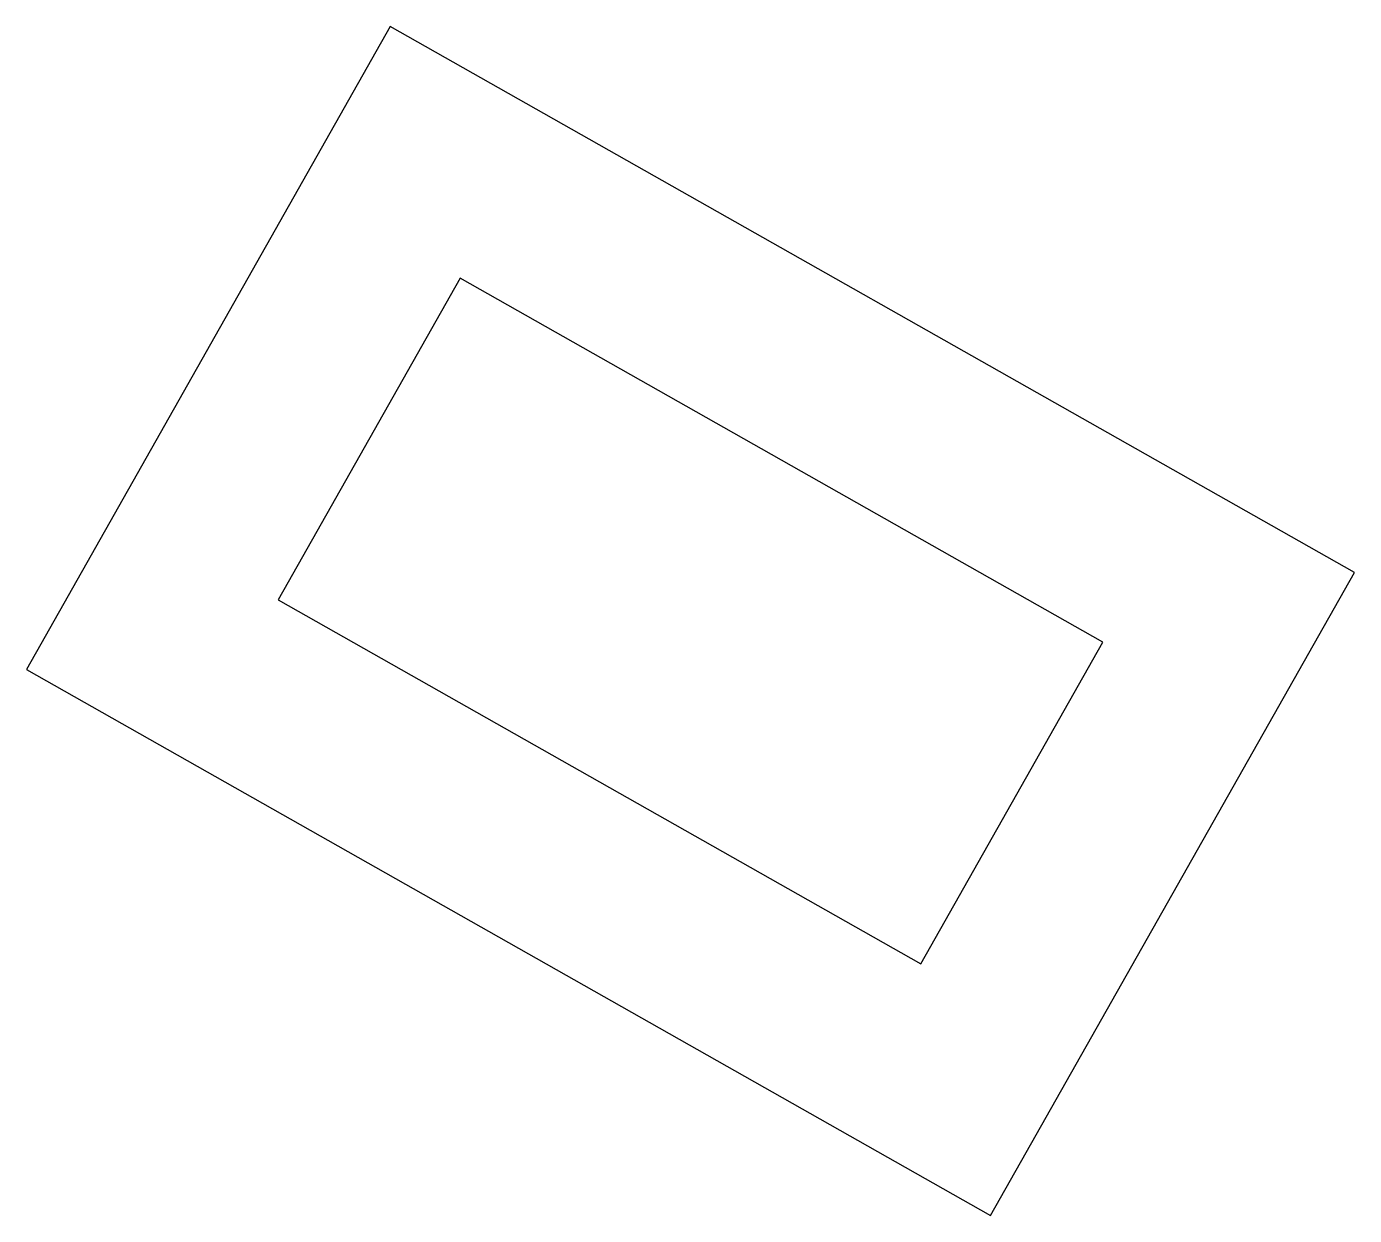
# Model space of a CAD drawing. Header units: millimetres. Extents: x 49 to 193, y 16 to 145.
import ezdxf

# ---------------------------------------------------------------- set-up
doc = ezdxf.new("R2010")
doc.units = ezdxf.units.MM
doc.header["$MEASUREMENT"] = 0

msp = doc.modelspace()

# ---------------------------------------------------------------- linework, layer by layer
for points in [[(48.91, 75.44), (153.34, 16.34), (192.75, 85.96), (88.31, 145.07)], [(76.17, 83), (145.79, 43.59), (165.49, 78.4), (95.87, 117.81)]]:
    msp.add_lwpolyline(points, close=True)

doc.saveas('drawing.dxf')
